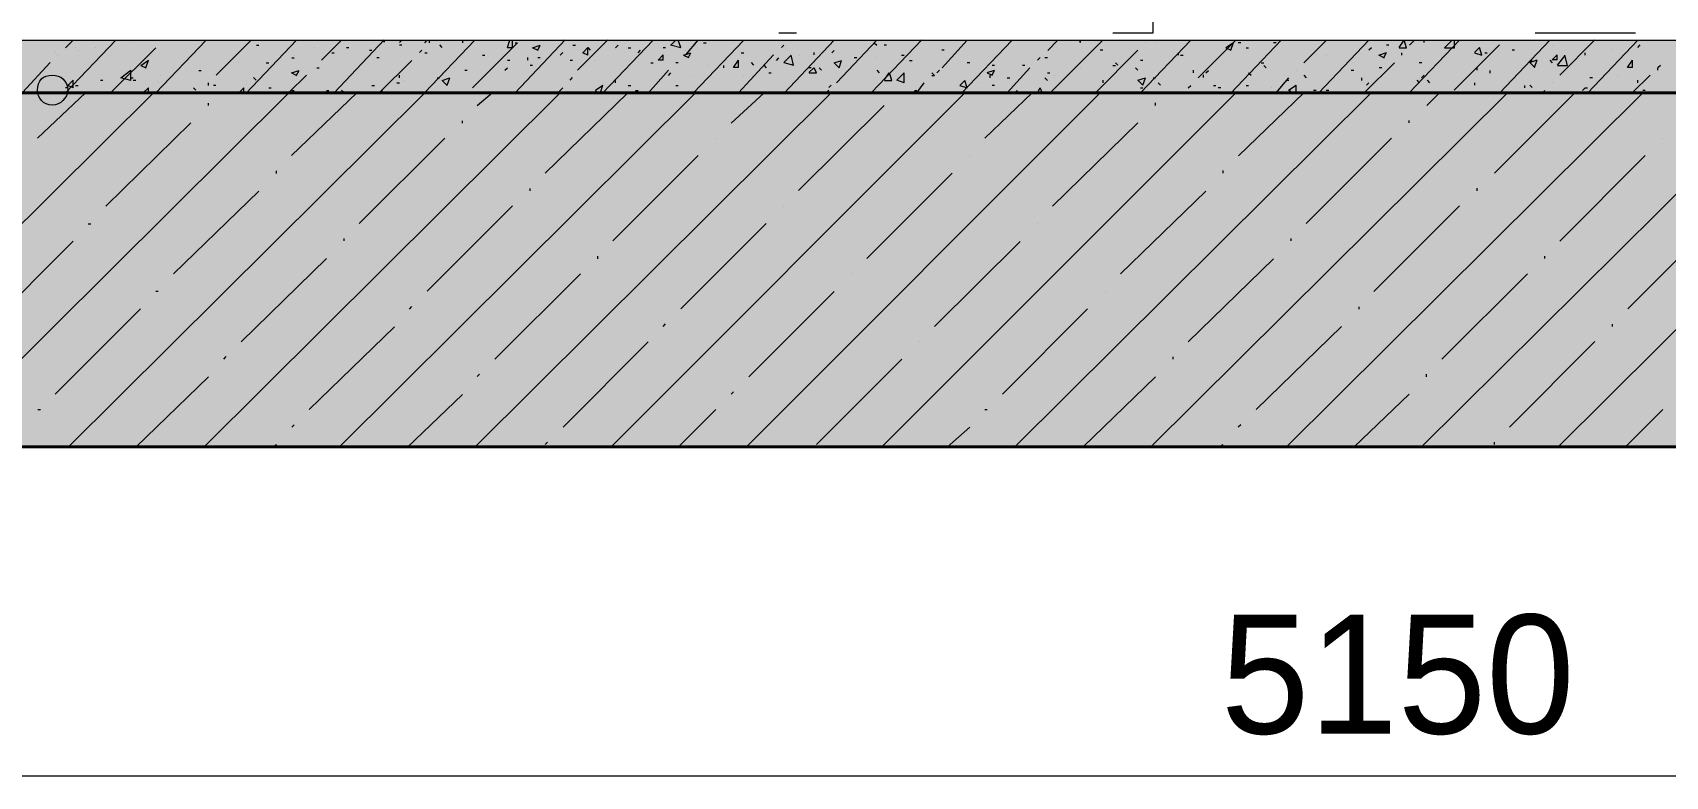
# Model space of a CAD drawing. Header units: millimetres. Extents: x -401725 to 250493, y 305116 to 802890.
# Drawn here: x -375107.513 to -375106.43, y 508965.022 to 508965.515 of the extents above; entities that cross this region are included whole.
import ezdxf

# ---------------------------------------------------------------- set-up
doc = ezdxf.new("R2010")
doc.units = ezdxf.units.MM
doc.layers.add('PDF _Геометрия', color=7, linetype='Continuous', true_color=0x1d1d1d)
doc.layers.add('PDF _Сплошная заливка', color=7, linetype='Continuous', true_color=0xffffff)
doc.layers.add('PDF _Текст', color=7, linetype='Continuous')

msp = doc.modelspace()

# ---------------------------------------------------------------- hatches: boundary and pattern name
at = {"layer": 'PDF _Сплошная заливка', "transparency": 33554559}
h = msp.add_hatch(color=256, dxfattribs=at)
h.paths.add_polyline_path([(-375105.6493, 508965.2415), (-375105.6493, 508965.4755), (-375109.4664, 508965.4755), (-375109.4664, 508965.2415)])
h.paths.add_polyline_path([(-375105.491, 508965.2415), (-375105.491, 508965.4755), (-375105.6293, 508965.4755), (-375105.6293, 508965.2415)])

# ---------------------------------------------------------------- linework, layer by layer
at = {"layer": 'PDF _Геометрия', "color": 7, "lineweight": 9}
for points in [[(-375106.7696, 508965.5153), (-375106.7696, 508966.7088)], [(-375108.9346, 508965.5103), (-375105.7463, 508965.5103), (-375105.7463, 508965.5154)], [(-375106.5162, 508965.5153), (-375106.4496, 508965.5153)], [(-375108.9347, 508965.4754), (-375105.7463, 508965.4754)], [(-375105.5797, 508965.0221), (-375107.6547, 508965.0221)]]:
    msp.add_lwpolyline(points, dxfattribs=at)
at = {"layer": 'PDF _Геометрия', "lineweight": 9}
for points in [[(-375107.4913, 508965.5053), (-375107.4863, 508965.5104)], [(-375107.4913, 508965.4755), (-375107.458, 508965.5104)], [(-375107.4464, 508965.5088), (-375107.4464, 508965.5088)], [(-375107.4379, 508965.5104), (-375107.4379, 508965.5104)], [(-375107.4314, 508965.4754), (-375107.398, 508965.5103)], [(-375107.4013, 508965.5087), (-375107.4013, 508965.5087)], [(-375107.3914, 508965.4872), (-375107.3681, 508965.5105)], [(-375107.3714, 508965.4753), (-375107.338, 508965.5103)], [(-375107.3215, 508965.4971), (-375107.3081, 508965.5105)], [(-375107.3131, 508965.4755), (-375107.2798, 508965.5106)], [(-375107.2798, 508965.5106), (-375107.2798, 508965.509)], [(-375107.2798, 508965.509), (-375107.2798, 508965.5106)], [(-375107.2698, 508965.5089), (-375107.2681, 508965.5105)], [(-375107.2532, 508965.4755), (-375107.2198, 508965.5105)], [(-375107.2529, 508965.5087), (-375107.2513, 508965.5103)], [(-375107.2497, 508965.5087), (-375107.2497, 508965.5104)], [(-375107.2279, 508965.5103), (-375107.2279, 508965.5087)], [(-375107.2212, 508965.4787), (-375107.1913, 508965.5087)], [(-375107.1981, 508965.5056), (-375107.1964, 508965.5105)], [(-375107.1948, 508965.5056), (-375107.1948, 508965.5105)], [(-375107.193, 508965.4755), (-375107.1597, 508965.5106)], [(-375107.1929, 508965.5087), (-375107.1913, 508965.5087)], [(-375107.1515, 508965.4906), (-375107.1315, 508965.5106)], [(-375107.1347, 508965.4755), (-375107.1013, 508965.5104)], [(-375107.0897, 508965.5071), (-375107.0864, 508965.5104)], [(-375107.0831, 508965.5056), (-375107.0848, 508965.5105)], [(-375107.0798, 508965.5006), (-375107.0715, 508965.5104)], [(-375107.0747, 508965.4754), (-375107.0413, 508965.5104)], [(-375107.0679, 508965.5087), (-375107.0663, 508965.5087)], [(-375107.0145, 508965.4753), (-375106.9813, 508965.5104)], [(-375106.9797, 508965.4822), (-375106.953, 508965.5103)], [(-375106.9565, 508965.4756), (-375106.9231, 508965.5106)], [(-375106.9547, 508965.5087), (-375106.953, 508965.507)], [(-375106.9097, 508965.4921), (-375106.893, 508965.5105)], [(-375106.8965, 508965.4755), (-375106.8631, 508965.5104)], [(-375106.8395, 508965.5036), (-375106.8329, 508965.5104)], [(-375106.838, 508965.4754), (-375106.8031, 508965.5105)], [(-375106.818, 508965.5104), (-375106.818, 508965.5088)], [(-375106.818, 508965.5088), (-375106.818, 508965.5104)], [(-375106.778, 508965.4755), (-375106.7446, 508965.5103)], [(-375106.7748, 508965.5089), (-375106.7748, 508965.5089)], [(-375106.768, 508965.5088), (-375106.768, 508965.5088)], [(-375106.7398, 508965.4854), (-375106.7148, 508965.5105)], [(-375106.7214, 508965.5055), (-375106.7164, 508965.5088)], [(-375106.7181, 508965.5038), (-375106.7164, 508965.5088)], [(-375106.718, 508965.4753), (-375106.6846, 508965.5104)], [(-375106.7132, 508965.5088), (-375106.7115, 508965.5088)], [(-375106.6898, 508965.5088), (-375106.6881, 508965.5088)], [(-375106.6697, 508965.4954), (-375106.6547, 508965.5104)], [(-375106.6598, 508965.4755), (-375106.6265, 508965.5105)], [(-375106.6064, 508965.5055), (-375106.6031, 508965.5105)], [(-375106.6015, 508965.5054), (-375106.6031, 508965.5104)], [(-375106.5998, 508965.4755), (-375106.5664, 508965.5104)], [(-375106.5996, 508965.507), (-375106.5963, 508965.5103)], [(-375106.5898, 508965.5088), (-375106.5898, 508965.5105)], [(-375106.5763, 508965.5053), (-375106.5713, 508965.5103)], [(-375106.5697, 508965.5054), (-375106.5697, 508965.5104)], [(-375106.5396, 508965.4754), (-375106.5064, 508965.5104)], [(-375106.4998, 508965.4872), (-375106.4765, 508965.5106)], [(-375106.4813, 508965.4754), (-375106.448, 508965.5104)], [(-375107.498, 508965.5021), (-375107.498, 508965.5021)], [(-375107.4963, 508965.5003), (-375107.4963, 508965.5003)], [(-375107.4847, 508965.5053), (-375107.4847, 508965.5053)], [(-375107.483, 508965.5037), (-375107.483, 508965.5037)], [(-375107.4713, 508965.5053), (-375107.4713, 508965.5053)], [(-375107.4615, 508965.4755), (-375107.4314, 508965.5054)], [(-375107.4413, 508965.4937), (-375107.4363, 508965.4971)], [(-375107.4379, 508965.492), (-375107.4363, 508965.4971)], [(-375107.3646, 508965.5071), (-375107.363, 508965.5071)], [(-375107.3412, 508965.4986), (-375107.3396, 508965.4986)], [(-375107.3396, 508965.5004), (-375107.3396, 508965.5004)], [(-375107.3263, 508965.5054), (-375107.3263, 508965.5054)], [(-375107.3146, 508965.5021), (-375107.313, 508965.5021)], [(-375107.3048, 508965.5056), (-375107.3032, 508965.5056)], [(-375107.2896, 508965.5038), (-375107.288, 508965.5038)], [(-375107.2847, 508965.4988), (-375107.2831, 508965.4988)], [(-375107.2831, 508965.4755), (-375107.2614, 508965.497)], [(-375107.2698, 508965.5073), (-375107.2681, 508965.5073)], [(-375107.2565, 508965.5022), (-375107.2548, 508965.5038)], [(-375107.2529, 508965.502), (-375107.2513, 508965.502)], [(-375107.2432, 508965.5073), (-375107.2415, 508965.5056)], [(-375107.2146, 508965.5004), (-375107.213, 508965.5004)], [(-375107.1981, 508965.5056), (-375107.1948, 508965.5056)], [(-375107.1981, 508965.4972), (-375107.1964, 508965.4972)], [(-375107.1847, 508965.4988), (-375107.1847, 508965.4972)], [(-375107.1814, 508965.5053), (-375107.1763, 508965.507)], [(-375107.1812, 508965.5053), (-375107.1779, 508965.5037)], [(-375107.178, 508965.5037), (-375107.1763, 508965.507)], [(-375107.178, 508965.4988), (-375107.1763, 508965.4988)], [(-375107.163, 508965.5005), (-375107.1614, 508965.5022)], [(-375107.1565, 508965.4972), (-375107.1549, 508965.4972)], [(-375107.1546, 508965.507), (-375107.153, 508965.507)], [(-375107.1448, 508965.5005), (-375107.1481, 508965.5021), (-375107.1448, 508965.5056)], [(-375107.1448, 508965.5005), (-375107.1448, 508965.5056)], [(-375107.1448, 508965.5056), (-375107.1432, 508965.5038)], [(-375107.1396, 508965.4971), (-375107.1396, 508965.4971)], [(-375107.1263, 508965.5054), (-375107.1247, 508965.507)], [(-375107.1179, 508965.5054), (-375107.1163, 508965.5054)], [(-375107.1114, 508965.5021), (-375107.1098, 508965.5037)], [(-375107.0948, 508965.4971), (-375107.0981, 508965.4971), (-375107.0948, 508965.5006)], [(-375107.0948, 508965.5056), (-375107.0932, 508965.5056)], [(-375107.0948, 508965.4971), (-375107.0948, 508965.5006)], [(-375107.0899, 508965.5072), (-375107.0831, 508965.5056)], [(-375107.0813, 508965.5004), (-375107.0763, 508965.5021)], [(-375107.0813, 508965.5004), (-375107.078, 508965.4988)], [(-375107.0796, 508965.5036), (-375107.0796, 508965.5036)], [(-375107.078, 508965.4988), (-375107.0763, 508965.5021)], [(-375107.0448, 508965.4923), (-375107.0481, 508965.4923), (-375107.0448, 508965.4972)], [(-375107.0448, 508965.4755), (-375107.0215, 508965.5006)], [(-375107.0448, 508965.4923), (-375107.0448, 508965.4972)], [(-375107.0429, 508965.502), (-375107.0413, 508965.502)], [(-375107.0196, 508965.497), (-375107.0179, 508965.4986)], [(-375107.0163, 508965.5055), (-375107.0147, 508965.5071)], [(-375107.0147, 508965.4956), (-375107.0098, 508965.5005)], [(-375107.0082, 508965.4938), (-375107.0098, 508965.5005)], [(-375107.0046, 508965.5004), (-375107.0046, 508965.5004)], [(-375106.9948, 508965.5022), (-375106.9948, 508965.5006)], [(-375106.9829, 508965.502), (-375106.9813, 508965.5036)], [(-375106.9813, 508965.4954), (-375106.9764, 508965.497)], [(-375106.978, 508965.4921), (-375106.9764, 508965.497)], [(-375106.968, 508965.4988), (-375106.9663, 508965.4988)], [(-375106.953, 508965.4988), (-375106.953, 508965.4988)], [(-375106.9481, 508965.5073), (-375106.9465, 508965.5073)], [(-375106.9365, 508965.5005), (-375106.9348, 508965.5005)], [(-375106.9313, 508965.497), (-375106.9296, 508965.497)], [(-375106.9098, 508965.5039), (-375106.9082, 508965.5039)], [(-375106.8463, 508965.4971), (-375106.8446, 508965.4988)], [(-375106.8414, 508965.4988), (-375106.8397, 508965.4988)], [(-375106.808, 508965.4753), (-375106.7797, 508965.5037)], [(-375106.8047, 508965.5039), (-375106.8031, 508965.5039)], [(-375106.7781, 508965.4972), (-375106.7764, 508965.4972)], [(-375106.7531, 508965.502), (-375106.7531, 508965.5004)], [(-375106.7515, 508965.5005), (-375106.7498, 508965.5005)], [(-375106.7213, 508965.5054), (-375106.718, 508965.5037)], [(-375106.708, 508965.5053), (-375106.7063, 508965.5053)], [(-375106.6615, 508965.5006), (-375106.6615, 508965.5006)], [(-375106.6547, 508965.5004), (-375106.6547, 508965.5004)], [(-375106.6265, 508965.5039), (-375106.6248, 508965.5056)], [(-375106.6198, 508965.5005), (-375106.6148, 508965.5022)], [(-375106.6197, 508965.5004), (-375106.6164, 508965.4987)], [(-375106.6165, 508965.4988), (-375106.6148, 508965.5022)], [(-375106.6148, 508965.5072), (-375106.6132, 508965.5072)], [(-375106.6065, 508965.5054), (-375106.6015, 508965.5054)], [(-375106.6047, 508965.5004), (-375106.6047, 508965.5021)], [(-375106.5764, 508965.5054), (-375106.5697, 508965.5054)], [(-375106.5699, 508965.4772), (-375106.5398, 508965.5072)], [(-375106.5565, 508965.5022), (-375106.5531, 508965.5056)], [(-375106.5565, 508965.5021), (-375106.5515, 508965.5005)], [(-375106.5515, 508965.5005), (-375106.5532, 508965.5055)], [(-375106.5496, 508965.5021), (-375106.548, 508965.5021)], [(-375106.5314, 508965.5039), (-375106.5298, 508965.5039)], [(-375106.5198, 508965.4956), (-375106.5148, 508965.4973)], [(-375106.5197, 508965.4954), (-375106.5181, 508965.4971)], [(-375106.5165, 508965.4923), (-375106.5148, 508965.4973)], [(-375106.5064, 508965.4971), (-375106.5048, 508965.4954)], [(-375106.5048, 508965.5071), (-375106.5048, 508965.5071)], [(-375106.5015, 508965.4973), (-375106.5048, 508965.4973), (-375106.5015, 508965.5006)], [(-375106.5015, 508965.4973), (-375106.5015, 508965.5006)], [(-375106.5014, 508965.4938), (-375106.4963, 508965.5003)], [(-375106.4947, 508965.4937), (-375106.4964, 508965.5004)], [(-375106.483, 508965.5004), (-375106.483, 508965.502)], [(-375106.4648, 508965.5039), (-375106.4648, 508965.5039)], [(-375106.4515, 508965.4922), (-375106.4549, 508965.4922), (-375106.4515, 508965.4972)], [(-375106.4515, 508965.4922), (-375106.4515, 508965.4972)], [(-375106.448, 508965.5055), (-375106.4464, 508965.5072)], [(-375107.5198, 508965.4756), (-375107.5015, 508965.4955)], [(-375107.448, 508965.4837), (-375107.4546, 508965.4854), (-375107.448, 508965.4904)], [(-375107.448, 508965.4837), (-375107.448, 508965.4904)], [(-375107.4414, 508965.4936), (-375107.4379, 508965.492)], [(-375107.4282, 508965.4872), (-375107.4282, 508965.4872)], [(-375107.4113, 508965.4905), (-375107.4113, 508965.4905)], [(-375107.4029, 508965.4903), (-375107.4013, 508965.4903)], [(-375107.3763, 508965.4953), (-375107.3763, 508965.4953)], [(-375107.3581, 508965.4954), (-375107.3564, 508965.4954)], [(-375107.3432, 508965.4756), (-375107.3314, 508965.4871)], [(-375107.3414, 508965.4887), (-375107.3363, 508965.4903)], [(-375107.3412, 508965.4887), (-375107.338, 508965.487)], [(-375107.338, 508965.4871), (-375107.3363, 508965.4903)], [(-375107.3263, 508965.492), (-375107.3263, 508965.492)], [(-375107.3246, 508965.492), (-375107.323, 508965.492)], [(-375107.2698, 508965.4855), (-375107.2698, 508965.4872)], [(-375107.2331, 508965.4921), (-375107.2331, 508965.4921)], [(-375107.2263, 508965.4904), (-375107.2247, 508965.4904)], [(-375107.1997, 508965.4905), (-375107.1981, 508965.4921)], [(-375107.1831, 508965.4938), (-375107.1815, 508965.4938)], [(-375107.1046, 508965.4753), (-375107.0913, 508965.4904)], [(-375107.103, 508965.4953), (-375107.1013, 508965.4953)], [(-375107.0913, 508965.487), (-375107.0897, 508965.4887)], [(-375107.0864, 508965.4955), (-375107.0848, 508965.4955)], [(-375107.0763, 508965.4871), (-375107.0763, 508965.4871)], [(-375107.0647, 508965.4938), (-375107.0647, 508965.4938)], [(-375107.0546, 508965.492), (-375107.0546, 508965.4937)], [(-375107.0413, 508965.487), (-375107.0413, 508965.487)], [(-375107.0364, 508965.4955), (-375107.0348, 508965.4938)], [(-375107.028, 508965.4938), (-375107.0264, 508965.492)], [(-375107.0247, 508965.4888), (-375107.0231, 508965.4888)], [(-375107.0147, 508965.4956), (-375107.0082, 508965.4938)], [(-375106.9981, 508965.4923), (-375106.9965, 508965.4923)], [(-375106.9981, 508965.4889), (-375106.9948, 508965.4921)], [(-375106.9979, 508965.4887), (-375106.9929, 508965.4887)], [(-375106.9929, 508965.4887), (-375106.9946, 508965.492)], [(-375106.9913, 508965.4921), (-375106.9897, 508965.4904)], [(-375106.9813, 508965.4953), (-375106.978, 508965.492)], [(-375106.953, 508965.4904), (-375106.9514, 508965.4888)], [(-375106.9482, 508965.4839), (-375106.9449, 508965.4888)], [(-375106.943, 508965.4837), (-375106.9446, 508965.4887)], [(-375106.9348, 508965.4822), (-375106.9398, 508965.4838), (-375106.9348, 508965.4888)], [(-375106.9348, 508965.4822), (-375106.9348, 508965.4888)], [(-375106.9164, 508965.4888), (-375106.9147, 508965.487)], [(-375106.9164, 508965.487), (-375106.9147, 508965.487)], [(-375106.9131, 508965.4888), (-375106.9114, 508965.4904)], [(-375106.893, 508965.4955), (-375106.8913, 508965.4955)], [(-375106.8797, 508965.4889), (-375106.8748, 508965.4906)], [(-375106.8797, 508965.4888), (-375106.8764, 508965.4872)], [(-375106.878, 508965.4871), (-375106.878, 508965.4855)], [(-375106.8764, 508965.4939), (-375106.8748, 508965.4939)], [(-375106.8764, 508965.4871), (-375106.8748, 508965.4906)], [(-375106.8665, 508965.4754), (-375106.8514, 508965.4921)], [(-375106.8563, 508965.4938), (-375106.8547, 508965.4938)], [(-375106.8398, 508965.4888), (-375106.8381, 508965.4888)], [(-375106.8348, 508965.4872), (-375106.8348, 508965.4872)], [(-375106.818, 508965.4921), (-375106.818, 508965.4921)], [(-375106.7963, 508965.4937), (-375106.7946, 508965.4937)], [(-375106.7947, 508965.4954), (-375106.793, 508965.4938)], [(-375106.7813, 508965.4921), (-375106.7797, 508965.4904)], [(-375106.743, 508965.4905), (-375106.743, 508965.4888)], [(-375106.7365, 508965.4873), (-375106.7365, 508965.4856)], [(-375106.7346, 508965.4887), (-375106.733, 508965.4903)], [(-375106.7064, 508965.4888), (-375106.7047, 508965.4872)], [(-375106.6979, 508965.4953), (-375106.6963, 508965.4953)], [(-375106.6963, 508965.4937), (-375106.6947, 508965.492)], [(-375106.6748, 508965.4906), (-375106.6748, 508965.4906)], [(-375106.6697, 508965.4872), (-375106.668, 508965.4855)], [(-375106.6382, 508965.4906), (-375106.6365, 508965.4906)], [(-375106.6296, 508965.4754), (-375106.6096, 508965.4953)], [(-375106.6197, 508965.4922), (-375106.618, 508965.4922)], [(-375106.5931, 508965.4956), (-375106.5914, 508965.4956)], [(-375106.5915, 508965.4855), (-375106.5898, 508965.4871)], [(-375106.5547, 508965.4904), (-375106.5547, 508965.4921)], [(-375106.5463, 508965.4903), (-375106.5463, 508965.4886)], [(-375106.5198, 508965.4955), (-375106.5164, 508965.4922)], [(-375106.5014, 508965.4937), (-375106.4947, 508965.4937)], [(-375106.4613, 508965.4871), (-375106.4613, 508965.4871)], [(-375106.4516, 508965.4756), (-375106.4398, 508965.4871)], [(-375106.4347, 508965.4922), (-375106.433, 508965.4938)], [(-375106.4347, 508965.4904), (-375106.4347, 508965.492)], [(-375107.6697, 508965.2405), (-375107.433, 508965.4755)], [(-375107.5797, 508965.2405), (-375107.3431, 508965.4755)], [(-375107.5098, 508965.4455), (-375107.4781, 508965.4755)], [(-375107.5048, 508965.4855), (-375107.5048, 508965.4855)], [(-375107.4914, 508965.479), (-375107.4898, 508965.479)], [(-375107.4863, 508965.4787), (-375107.4897, 508965.4803), (-375107.4863, 508965.4838)], [(-375107.4895, 508965.2404), (-375107.2529, 508965.4754)], [(-375107.4863, 508965.4787), (-375107.4863, 508965.4838)], [(-375107.4847, 508965.4804), (-375107.483, 508965.4804)], [(-375107.4681, 508965.4838), (-375107.4665, 508965.4838)], [(-375107.448, 508965.4854), (-375107.4464, 508965.4854)], [(-375107.4463, 508965.4838), (-375107.4447, 508965.4838)], [(-375107.4397, 508965.4755), (-375107.4363, 508965.4787)], [(-375107.4363, 508965.4755), (-375107.4363, 508965.4787)], [(-375107.4298, 508965.4822), (-375107.4298, 508965.4822)], [(-375107.4064, 508965.4788), (-375107.4048, 508965.4772)], [(-375107.3996, 508965.2404), (-375107.163, 508965.4754)], [(-375107.3964, 508965.4804), (-375107.3964, 508965.4821)], [(-375107.3931, 508965.4805), (-375107.3915, 508965.4805)], [(-375107.3763, 508965.4755), (-375107.373, 508965.4787)], [(-375107.373, 508965.4755), (-375107.373, 508965.4787)], [(-375107.3665, 508965.4857), (-375107.3649, 508965.4838)], [(-375107.3564, 508965.4788), (-375107.3548, 508965.4788)], [(-375107.3414, 508965.4338), (-375107.298, 508965.4754)], [(-375107.3412, 508965.4771), (-375107.3396, 508965.4771)], [(-375107.3181, 508965.4771), (-375107.3165, 508965.4771)], [(-375107.3097, 508965.2404), (-375107.0731, 508965.4756)], [(-375107.3081, 508965.4772), (-375107.3064, 508965.4756)], [(-375107.3048, 508965.4823), (-375107.3048, 508965.4823)], [(-375107.288, 508965.4804), (-375107.2863, 508965.4804)], [(-375107.2815, 508965.4773), (-375107.2815, 508965.4754)], [(-375107.2714, 508965.4821), (-375107.2698, 508965.4821)], [(-375107.2665, 508965.4839), (-375107.2665, 508965.4839)], [(-375107.2448, 508965.4855), (-375107.2432, 508965.4855)], [(-375107.2414, 508965.4837), (-375107.2364, 508965.4854)], [(-375107.2413, 508965.4837), (-375107.238, 508965.4804)], [(-375107.238, 508965.4805), (-375107.2364, 508965.4854)], [(-375107.2198, 508965.2405), (-375106.9832, 508965.4755)], [(-375107.2181, 508965.4671), (-375107.2081, 508965.4754)], [(-375107.1731, 508965.4222), (-375107.1182, 508965.4755)], [(-375107.1647, 508965.4754), (-375107.1614, 508965.4787)], [(-375107.163, 508965.4771), (-375107.1614, 508965.4787)], [(-375107.1565, 508965.4839), (-375107.1549, 508965.4856)], [(-375107.1397, 508965.4772), (-375107.1348, 508965.4805)], [(-375107.1397, 508965.4771), (-375107.138, 508965.4755)], [(-375107.1364, 508965.4756), (-375107.1348, 508965.4805)], [(-375107.1297, 508965.2403), (-375106.8946, 508965.4754)], [(-375107.1263, 508965.4821), (-375107.1263, 508965.4837)], [(-375107.1179, 508965.4804), (-375107.1163, 508965.4804)], [(-375107.113, 508965.4771), (-375107.1114, 508965.4771)], [(-375107.0864, 508965.4804), (-375107.0848, 508965.4804)], [(-375107.0497, 508965.4554), (-375107.028, 508965.4753)], [(-375107.0397, 508965.2404), (-375106.8047, 508965.4755)], [(-375106.9864, 508965.4756), (-375106.9848, 508965.4772)], [(-375106.9848, 508965.4789), (-375106.9832, 508965.4806)], [(-375106.9498, 508965.2404), (-375106.7148, 508965.4755)], [(-375106.9481, 508965.4838), (-375106.9481, 508965.4838)], [(-375106.9479, 508965.4837), (-375106.943, 508965.4837)], [(-375106.928, 508965.4771), (-375106.9264, 508965.4771)], [(-375106.9264, 508965.4755), (-375106.9215, 508965.4822)], [(-375106.8979, 508965.4803), (-375106.8946, 508965.4836)], [(-375106.8979, 508965.4804), (-375106.893, 508965.4787)], [(-375106.893, 508965.4787), (-375106.8946, 508965.4837)], [(-375106.8832, 508965.4822), (-375106.8832, 508965.4822)], [(-375106.8814, 508965.4455), (-375106.8498, 508965.4755)], [(-375106.8764, 508965.4805), (-375106.8748, 508965.4805)], [(-375106.8664, 508965.4854), (-375106.8647, 508965.4854)], [(-375106.8615, 508965.4755), (-375106.8598, 508965.4771)], [(-375106.8615, 508965.2406), (-375106.6248, 508965.4756)], [(-375106.8598, 508965.4755), (-375106.8598, 508965.4771)], [(-375106.8463, 508965.4754), (-375106.8446, 508965.4787)], [(-375106.843, 508965.4753), (-375106.8446, 508965.4788)], [(-375106.8414, 508965.4854), (-375106.8397, 508965.4837)], [(-375106.8047, 508965.4804), (-375106.8047, 508965.4804)], [(-375106.8031, 508965.4838), (-375106.8031, 508965.4822)], [(-375106.7798, 508965.4838), (-375106.7748, 508965.4855)], [(-375106.7797, 508965.4838), (-375106.7764, 508965.4805)], [(-375106.7781, 508965.4788), (-375106.7764, 508965.4788)], [(-375106.7765, 508965.4805), (-375106.7748, 508965.4855)], [(-375106.7713, 508965.2404), (-375106.5346, 508965.4754)], [(-375106.7697, 508965.4854), (-375106.768, 508965.4854)], [(-375106.7664, 508965.4822), (-375106.7647, 508965.4806)], [(-375106.7463, 508965.4788), (-375106.7446, 508965.4804)], [(-375106.7297, 508965.4804), (-375106.7281, 508965.4804)], [(-375106.7265, 508965.4789), (-375106.7248, 508965.4789)], [(-375106.7131, 508965.4337), (-375106.6697, 508965.4754)], [(-375106.708, 508965.4804), (-375106.7063, 508965.4804)], [(-375106.6914, 508965.4787), (-375106.6914, 508965.4787)], [(-375106.688, 508965.4754), (-375106.6797, 508965.4855)], [(-375106.6814, 508965.4839), (-375106.6797, 508965.4839)], [(-375106.6813, 508965.2404), (-375106.4447, 508965.4755)], [(-375106.6798, 508965.4773), (-375106.6748, 508965.4806)], [(-375106.6798, 508965.4772), (-375106.6765, 508965.4755)], [(-375106.6748, 508965.4756), (-375106.6748, 508965.4806)], [(-375106.6632, 508965.4772), (-375106.6615, 508965.4772)], [(-375106.6548, 508965.4772), (-375106.6531, 508965.4772)], [(-375106.6314, 508965.4854), (-375106.6314, 508965.4837)], [(-375106.6281, 508965.4805), (-375106.6265, 508965.4822)], [(-375106.5947, 508965.4838), (-375106.5931, 508965.4821)], [(-375106.5915, 508965.2406), (-375106.3548, 508965.4754)], [(-375106.5881, 508965.4671), (-375106.5797, 508965.4754)], [(-375106.5879, 508965.4838), (-375106.5863, 508965.4821)], [(-375106.5564, 508965.4822), (-375106.5564, 508965.4805)], [(-375106.5496, 508965.4754), (-375106.548, 508965.4754)], [(-375106.5432, 508965.4221), (-375106.4898, 508965.4755)], [(-375106.523, 508965.4788), (-375106.523, 508965.4804)], [(-375106.5197, 508965.4806), (-375106.5181, 508965.4789)], [(-375106.5113, 508965.4754), (-375106.5097, 508965.4771)], [(-375106.5048, 508965.4822), (-375106.5048, 508965.4822)], [(-375106.5013, 508965.2403), (-375106.2646, 508965.4753)], [(-375106.4847, 508965.4771), (-375106.483, 508965.4788)], [(-375106.4831, 508965.4787), (-375106.4814, 508965.4787)], [(-375106.4798, 508965.4856), (-375106.4781, 508965.4856)], [(-375106.448, 508965.4821), (-375106.448, 508965.4838)], [(-375106.4448, 508965.4772), (-375106.4431, 508965.4772)], [(-375107.3964, 508965.4671), (-375107.3964, 508965.4687)], [(-375107.0049, 508965.4106), (-375106.9481, 508965.4671)], [(-375106.768, 508965.4671), (-375106.768, 508965.4688)], [(-375107.4646, 508965.4004), (-375107.4081, 508965.4555)], [(-375107.2279, 508965.4554), (-375107.2279, 508965.457)], [(-375106.8364, 508965.4004), (-375106.7797, 508965.4555)], [(-375106.5998, 508965.4555), (-375106.5998, 508965.4572)], [(-375107.2964, 508965.3887), (-375107.2396, 508965.4454)], [(-375107.0598, 508965.4454), (-375107.0598, 508965.4454)], [(-375106.6682, 508965.3889), (-375106.6115, 508965.4455)], [(-375106.4314, 508965.4455), (-375106.4314, 508965.4455)], [(-375107.1281, 508965.3772), (-375107.0715, 508965.4339)], [(-375106.8913, 508965.4337), (-375106.8913, 508965.4337)], [(-375106.4997, 508965.3771), (-375106.4431, 508965.4339)], [(-375107.3513, 508965.4219), (-375107.3513, 508965.4237)], [(-375106.9597, 508965.3655), (-375106.903, 508965.4221)], [(-375106.7232, 508965.4222), (-375106.7232, 508965.4239)], [(-375107.4196, 508965.3553), (-375107.363, 508965.4103)], [(-375107.1831, 508965.4104), (-375107.1831, 508965.4121)], [(-375106.7912, 508965.3553), (-375106.7346, 508965.4102)], [(-375106.5547, 508965.4105), (-375106.5547, 508965.4122)], [(-375107.2514, 508965.3438), (-375107.1948, 508965.4005)], [(-375107.0147, 508965.4004), (-375107.0147, 508965.4004)], [(-375106.6232, 508965.3437), (-375106.5664, 508965.4005)], [(-375107.4762, 508965.3886), (-375107.4746, 508965.3886)], [(-375107.083, 508965.3321), (-375107.0264, 508965.3887)], [(-375106.8465, 508965.3889), (-375106.8465, 508965.3889)], [(-375106.4547, 508965.3321), (-375106.398, 508965.3888)], [(-375107.3064, 508965.3772), (-375107.3064, 508965.3788)], [(-375106.6781, 508965.3772), (-375106.6781, 508965.3788)], [(-375107.5429, 508965.3204), (-375107.4863, 508965.377)], [(-375107.138, 508965.3654), (-375107.138, 508965.3671)], [(-375106.9147, 508965.3204), (-375106.8579, 508965.3769)], [(-375106.5097, 508965.3655), (-375106.5097, 508965.3671)], [(-375107.3747, 508965.3104), (-375107.3181, 508965.3656)], [(-375106.7464, 508965.3104), (-375106.6898, 508965.3654)], [(-375107.2064, 508965.2987), (-375107.1497, 508965.3555)], [(-375106.9699, 508965.3555), (-375106.9699, 508965.3555)], [(-375106.578, 508965.2988), (-375106.5213, 508965.3554)], [(-375107.4314, 508965.3439), (-375107.4298, 508965.3439)], [(-375107.0379, 508965.287), (-375106.9813, 508965.3436)], [(-375106.8014, 508965.3439), (-375106.8014, 508965.3439)], [(-375107.4982, 508965.2755), (-375107.4415, 508965.3322)], [(-375107.263, 508965.332), (-375107.2614, 508965.3338)], [(-375106.8697, 508965.2755), (-375106.8131, 508965.3321)], [(-375106.633, 508965.332), (-375106.633, 508965.3336)], [(-375107.3297, 508965.2655), (-375107.273, 508965.3203)], [(-375107.0948, 508965.3205), (-375107.0932, 508965.3223)], [(-375106.7013, 508965.2655), (-375106.6447, 508965.3204)], [(-375106.4648, 508965.3205), (-375106.4648, 508965.3221)], [(-375107.1612, 508965.2536), (-375107.1046, 508965.3104)], [(-375106.9248, 508965.3105), (-375106.9248, 508965.3105)], [(-375106.5332, 508965.2538), (-375106.4765, 508965.3106)], [(-375107.3863, 508965.2988), (-375107.3847, 508965.3005)], [(-375106.993, 508965.2422), (-375106.9364, 508965.2988)], [(-375106.7563, 508965.2987), (-375106.7563, 508965.3003)], [(-375107.4447, 508965.2405), (-375107.3964, 508965.2871)], [(-375107.2182, 508965.2872), (-375107.2165, 508965.2889)], [(-375106.8163, 508965.2405), (-375106.768, 508965.287)], [(-375106.5882, 508965.2871), (-375106.5882, 508965.2888)], [(-375107.2646, 508965.2403), (-375107.2279, 508965.2753)], [(-375107.0497, 508965.2755), (-375107.0481, 508965.2771)], [(-375106.6365, 508965.2405), (-375106.5998, 508965.2755)], [(-375107.5096, 508965.2654), (-375107.508, 508965.2654)], [(-375107.0848, 508965.2404), (-375107.0598, 508965.2654)], [(-375106.8813, 508965.2654), (-375106.8797, 508965.2654)], [(-375106.4564, 508965.2405), (-375106.4314, 508965.2655)], [(-375107.3412, 508965.2536), (-375107.3396, 508965.2553)], [(-375106.9064, 508965.2404), (-375106.8913, 508965.2538)], [(-375106.7132, 508965.2539), (-375106.7115, 508965.2555)], [(-375107.3545, 508965.2403), (-375107.3513, 508965.2421)], [(-375107.1731, 508965.2422), (-375107.1714, 508965.2438)], [(-375106.7265, 508965.2405), (-375106.7232, 508965.2422)], [(-375106.5431, 508965.2421), (-375106.5431, 508965.2438)]]:
    msp.add_lwpolyline(points, dxfattribs=at)
at = {"layer": 'PDF _Геометрия', "color": 253, "lineweight": 9, "true_color": 0xaeadac}
for points in [[(-375107.0179, 508965.5153), (-375107.0063, 508965.5153)], [(-375106.7963, 508965.5153), (-375106.7696, 508965.5153)]]:
    msp.add_lwpolyline(points, dxfattribs=at)
at = {"layer": 'PDF _Геометрия', "color": 7, "lineweight": 40}
for points in [[(-375105.7463, 508965.4754), (-375108.9346, 508965.4754)], [(-375109.4665, 508965.2406), (-375105.648, 508965.2406)]]:
    msp.add_lwpolyline(points, dxfattribs=at)
at = {"layer": 'PDF _Геометрия', "color": 7, "lineweight": 5}
for points in [[(-375107.5098, 508965.4772), (-375107.5098, 508965.4838), (-375107.5065, 508965.4872), (-375107.4999, 508965.4872)], [(-375107.4999, 508965.4872), (-375107.4949, 508965.4872), (-375107.4898, 508965.4838), (-375107.4898, 508965.4772)], [(-375107.4999, 508965.4673), (-375107.5065, 508965.4673), (-375107.5098, 508965.4721), (-375107.5098, 508965.4772)], [(-375107.4898, 508965.4772), (-375107.4898, 508965.4721), (-375107.4949, 508965.4673), (-375107.4999, 508965.4673)]]:
    msp.add_open_spline(points, degree=3, dxfattribs=at)
at = {"layer": 'PDF _Геометрия', "color": 7, "lineweight": 9}
for points in [[(-375107.5098, 508965.4772), (-375107.5098, 508965.4838), (-375107.5065, 508965.4872), (-375107.4999, 508965.4872)], [(-375107.4999, 508965.4872), (-375107.4949, 508965.4872), (-375107.4898, 508965.4838), (-375107.4898, 508965.4772)], [(-375107.4999, 508965.4673), (-375107.5065, 508965.4673), (-375107.5098, 508965.4721), (-375107.5098, 508965.4772)], [(-375107.4898, 508965.4772), (-375107.4898, 508965.4721), (-375107.4949, 508965.4673), (-375107.4999, 508965.4673)]]:
    msp.add_open_spline(points, degree=3, dxfattribs=at)
at = {"layer": 'PDF _Сплошная заливка', "lineweight": 5, "transparency": 33554559}
msp.add_solid([(-375108.9347, 508965.5103), (-375105.7463, 508965.5103), (-375108.9347, 508965.4752), (-375105.7463, 508965.4752)], dxfattribs=at)

# ---------------------------------------------------------------- texts
at = {"layer": 'PDF _Текст', "insert": (-375106.7247, 508965.0893), "char_height": 0.07891, "attachment_point": 4, "style": ''}
msp.add_mtext('5150', dxfattribs=at)

doc.saveas('drawing.dxf')
